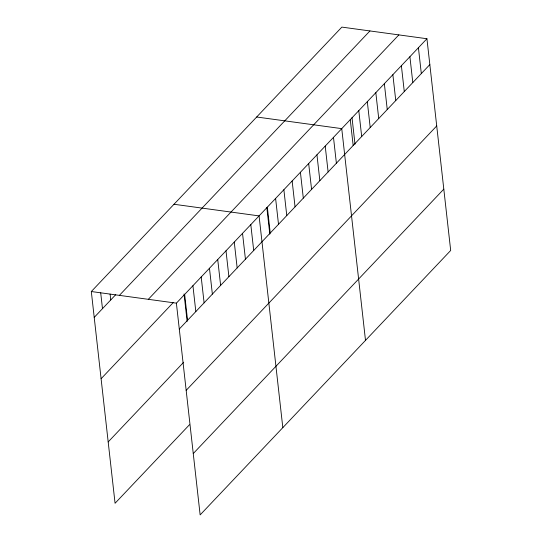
<?xml version="1.0" encoding="UTF-8"?>
<svg xmlns="http://www.w3.org/2000/svg" width="542" height="542" viewBox="0 0 542 542"><rect width="100%" height="100%" fill="white"/><g stroke="black" fill="none" stroke-linecap="round" stroke-linejoin="round"><path stroke-width="0.81" d="M189.476 424.732L115.067 503.267L91.313 291.528L341.86 27.1L426.933 38.733L450.687 250.472L200.14 514.9L176.387 303.161L426.933 38.733M94.213 317.388L115.71 294.699M119.389 295.37L369.935 30.941M148.318 299.326L398.858 34.898M101.097 378.729L173.305 302.517M179.294 329.021L429.833 64.593M108.183 441.926L183.697 362.225M186.17 390.362L436.716 125.934M193.257 453.559L443.803 189.131M256.678 117.004L341.751 128.637L365.498 340.376M173.996 204.266L259.069 215.899L282.822 427.638M91.313 291.528L176.387 303.161M418.417 47.723L421.317 73.583M409.901 56.714L412.801 82.574M401.378 65.704L404.278 91.564M392.862 74.694L395.762 100.555M384.346 83.685L387.245 109.545M375.823 92.675L378.722 118.535M367.307 101.666L370.206 127.526M358.784 110.656L361.69 136.516M352.015 117.628L354.996 144.233M350.267 119.646L353.167 145.507M333.479 137.363L336.386 163.223M325.214 146.089L328.113 171.95M316.948 154.816L319.848 180.676M308.676 163.542L311.575 189.402M300.41 172.268L303.31 198.128M292.145 180.994L295.044 206.854M283.873 189.72L286.772 215.581M275.607 198.447L278.507 224.307M267.335 207.173L270.241 233.033M266.827 207.532L269.814 234.137M250.804 224.625L253.703 250.485M242.531 233.351L245.438 259.212M234.266 242.078L237.166 267.938M226 250.804L228.9 276.664M217.728 259.53L220.628 285.39M209.463 268.256L212.362 294.116M201.197 276.982L204.097 302.842M192.925 285.709L195.825 311.569M184.659 294.435L187.559 320.295M184.056 293.96L187.132 321.399M110.094 294.096L110.751 299.936M100.704 292.815L102.485 308.662"/></g></svg>
